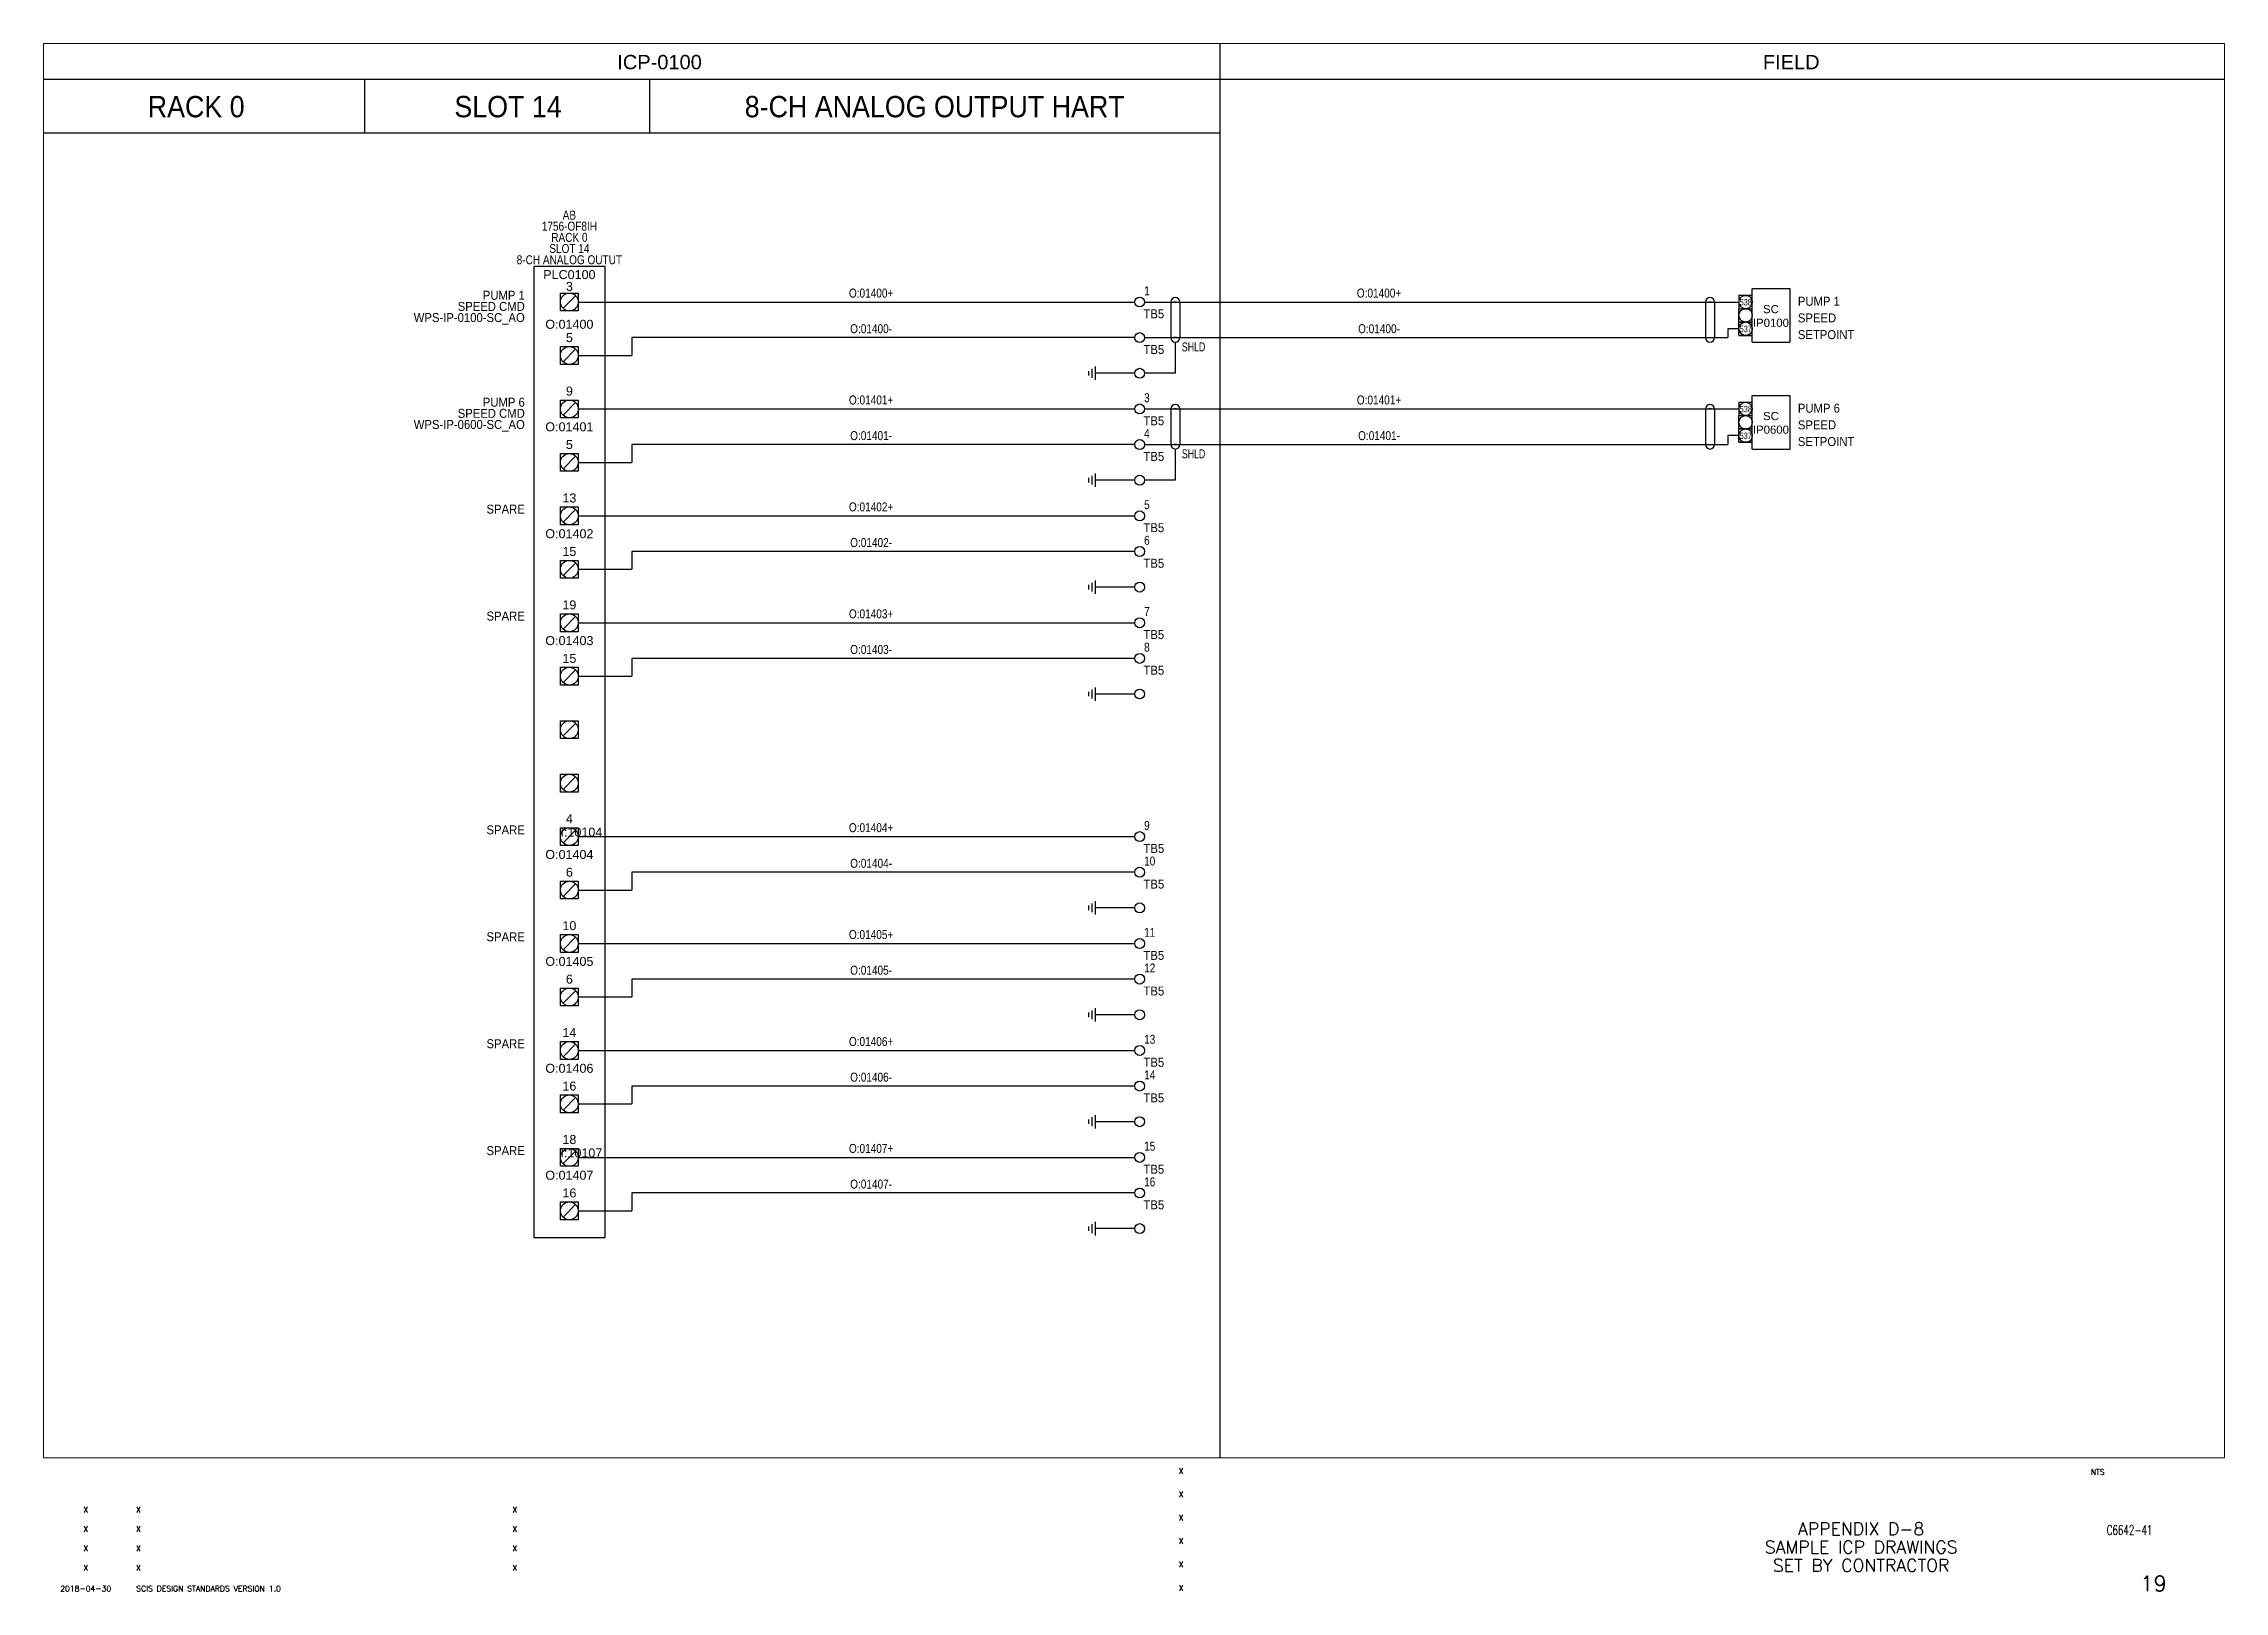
# Paper-space layout '19- Sample ICP R0S15 Analog Outputs' of a CAD drawing. Extents: x 44 to 821, y 22 to 574.
import ezdxf
from ezdxf.enums import TextEntityAlignment as Align

# ---------------------------------------------------------------- set-up
doc = ezdxf.new("R2010")
doc.units = 0
doc.layers.add('BOR-A1', color=7, linetype='Continuous')
doc.layers.add('G-ANNO-VPRT', color=7, linetype='Continuous', plot=False)
for name, color, linetype, lineweight in [('N-ANNO-TEXT', 2, 'Continuous', 25), ('N-DIAG', 4, 'Continuous', 25), ('N-INST', 4, 'Continuous', 25)]:
    doc.layers.add(name, color=color, linetype=linetype, lineweight=lineweight)
doc.styles.add('_CGS_2-5_NOTES', font='arial.ttf', dxfattribs={"height": 2.5})
doc.styles.add('STD2-0', font='simplex.shx', dxfattribs={"height": 2})
doc.styles.add('STD3-5', font='simplex.shx', dxfattribs={"height": 3.5})
doc.styles.add('STD4-5', font='simplex.shx', dxfattribs={"height": 4.5})
doc.styles.add('STD5-5', font='SIMPLEX')

# ---------------------------------------------------------------- blocks, each defined once
blk = doc.blocks.new('CGS A1 TITLE ATT')
at = {"layer": 'BOR-A1', "color": 1}
for tag, p, height, style in [('DATE', (448.47, 64.4), 2, 'STD2-0'), ('DRAWN', (448.47, 56.08), 2, 'STD2-0'), ('DESIGNER', (448.47, 47.76), 2, 'STD2-0'), ('CHECKED', (448.47, 39.44), 2, 'STD2-0'), ('FILE', (783.85, 42.55), 3.5, 'STD3-5'), ('ENGINEER', (448.47, 31.12), 2, 'STD2-0'), ('AD909', (787.49, 32), 5.5, 'STD5-5'), ('APPROVED', (448.47, 22.72), 2, 'STD2-0')]:
    blk.add_attdef(tag, p, '', height=height, dxfattribs=dict(at, style=style))
at = {"layer": 'BOR-A1', "color": 1, "style": 'STD2-0', "flags": 4}
blk.add_attdef('SCALE', (773.37, 64), '', height=2, dxfattribs=at)
at = {"layer": 'BOR-A1', "color": 1, "style": 'STD4-5'}
for tag, p in [('TITLE-1', (691.59, 44.75)), ('TITLE-2', (691.59, 38.25)), ('TITLE-3', (691.59, 31.75)), ('TITLE-4', (691.59, 25.25))]:
    blk.add_attdef(tag, text='', height=4.5, dxfattribs=at).set_placement(p, align=Align.MIDDLE_CENTER)
at = {"layer": 'BOR-A1', "color": 1, "style": 'STD5-5'}
blk.add_attdef('999', text='', height=5.5, dxfattribs=at).set_placement((800.49, 22.5), align=Align.RIGHT)
blk = doc.blocks.new('CGS A1 REV ATT')
at = {"layer": 'BOR-A1', "color": 1, "style": 'STD2-0'}
for tag, p in [('R5-DATE', (58.99, 50.62)), ('R5-BY', (211.87, 50.62)), ('R4-DATE', (58.99, 43.7)), ('R4-BY', (211.87, 43.7)), ('R3-DATE', (58.99, 36.78)), ('R2-DATE', (58.99, 29.86)), ('R3-BY', (211.87, 36.78)), ('R2-BY', (211.87, 29.86)), ('R1-DATE', (58.99, 22.46)), ('R1-BY', (211.87, 22.46))]:
    blk.add_attdef(tag, text='', height=2, dxfattribs=at).set_placement(p, align=Align.CENTER)
for tag, p in [('R5-DESC', (76.99, 50.62)), ('R4-DESC', (76.99, 43.7)), ('R3-DESC', (76.99, 36.78)), ('R2-DESC', (76.99, 29.86)), ('R1-DESC', (76.99, 22.46))]:
    blk.add_attdef(tag, p, '', height=2, dxfattribs=at)

psp = doc.layouts.new('19- Sample ICP R0S15 Analog Outputs')

# ---------------------------------------------------------------- linework, layer by layer
for p, q in [((463.09, 574), (463.09, 104.1)), ((43.99, 561.3), (821, 561.3)), ((43.99, 561.3), (821, 561.3)), ((463.09, 554.95), (463.09, 70)), ((43.99, 542.25), (463.09, 542.25))]:
    psp.add_line(p, q)
at = {"layer": 'N-ANNO-TEXT'}
for p, q in [((652.8, 479.54), (652.8, 484.31)), ((652.8, 474.78), (652.8, 479.54))]:
    psp.add_line(p, q, dxfattribs=at)
at = {"layer": 'N-DIAG'}
for p, q in [((158.29, 561.3), (158.29, 542.25)), ((259.89, 561.3), (259.89, 542.25)), ((244.02, 494.63), (218.62, 494.63)), ((218.62, 494.63), (218.62, 148.55)), ((244.02, 148.55), (244.02, 494.63)), ((228.14, 485.1), (234.49, 485.1)), ((228.14, 478.75), (228.14, 485.1)), ((228.14, 485.1), (234.49, 485.1)), ((228.14, 478.75), (228.14, 485.1)), ((233.56, 484.17), (229.07, 479.68)), ((234.49, 485.1), (234.49, 478.75)), ((234.49, 485.1), (234.49, 478.75)), ((234.49, 481.92), (432.74, 481.92)), ((436.29, 481.92), (648.04, 481.92)), ((447.61, 481.92), (446.82, 481.92)), ((638.11, 481.92), (637.32, 481.92)), ((234.49, 478.75), (228.14, 478.75)), ((234.49, 478.75), (228.14, 478.75)), ((432.74, 469.23), (253.54, 469.23)), ((253.54, 469.23), (253.54, 462.88)), ((436.29, 469.23), (644.07, 469.23)), ((447.61, 469.23), (446.82, 469.23)), ((447.22, 467.64), (447.22, 456.52)), ((637.32, 469.23), (638.11, 469.23)), ((648.04, 472.4), (644.07, 472.4)), ((644.07, 472.4), (644.07, 469.23)), ((228.14, 466.05), (234.49, 466.05)), ((228.14, 459.7), (228.14, 466.05)), ((228.14, 466.05), (234.49, 466.05)), ((228.14, 459.7), (228.14, 466.05)), ((234.49, 459.7), (228.14, 459.7)), ((234.49, 459.7), (228.14, 459.7)), ((233.56, 465.12), (229.07, 460.63)), ((234.49, 466.05), (234.49, 459.7)), ((234.49, 466.05), (234.49, 459.7)), ((234.49, 462.88), (253.54, 462.88)), ((418.64, 458.91), (418.64, 454.14)), ((416.26, 457.32), (416.26, 455.73)), ((417.45, 458.11), (417.45, 454.94)), ((432.74, 456.52), (418.64, 456.52)), ((447.22, 456.52), (436.29, 456.52)), ((228.14, 447), (234.49, 447)), ((228.14, 440.65), (228.14, 447)), ((228.14, 447), (234.49, 447)), ((228.14, 440.65), (228.14, 447)), ((233.56, 446.07), (229.07, 441.58)), ((234.49, 447), (234.49, 440.65)), ((234.49, 447), (234.49, 440.65)), ((234.49, 443.82), (432.74, 443.82)), ((436.29, 443.82), (648.04, 443.82)), ((447.61, 443.82), (446.82, 443.82)), ((638.11, 443.82), (637.32, 443.82)), ((234.49, 440.65), (228.14, 440.65)), ((234.49, 440.65), (228.14, 440.65)), ((228.14, 427.95), (234.49, 427.95)), ((228.14, 421.6), (228.14, 427.95)), ((228.14, 427.95), (234.49, 427.95)), ((228.14, 421.6), (228.14, 427.95)), ((234.49, 427.95), (234.49, 421.6)), ((234.49, 427.95), (234.49, 421.6)), ((432.74, 431.13), (253.54, 431.13)), ((253.54, 431.13), (253.54, 424.77)), ((436.29, 431.13), (644.07, 431.13)), ((447.61, 431.13), (446.82, 431.13)), ((447.22, 429.54), (447.22, 418.43)), ((637.32, 431.13), (638.11, 431.13)), ((648.04, 434.3), (644.07, 434.3)), ((644.07, 434.3), (644.07, 431.13)), ((234.49, 421.6), (228.14, 421.6)), ((234.49, 421.6), (228.14, 421.6)), ((233.56, 427.02), (229.07, 422.53)), ((234.49, 424.77), (253.54, 424.77)), ((417.45, 420.01), (417.45, 416.84)), ((418.64, 420.81), (418.64, 416.04)), ((416.26, 419.22), (416.26, 417.63)), ((432.74, 418.43), (418.64, 418.43)), ((447.22, 418.43), (436.29, 418.43)), ((228.14, 408.9), (234.49, 408.9)), ((228.14, 402.55), (228.14, 408.9)), ((228.14, 408.9), (234.49, 408.9)), ((228.14, 402.55), (228.14, 408.9)), ((233.56, 407.97), (229.07, 403.48)), ((234.49, 408.9), (234.49, 402.55)), ((234.49, 408.9), (234.49, 402.55)), ((234.49, 405.72), (432.74, 405.72)), ((234.49, 402.55), (228.14, 402.55)), ((234.49, 402.55), (228.14, 402.55)), ((228.14, 389.85), (234.49, 389.85)), ((228.14, 383.5), (228.14, 389.85)), ((228.14, 389.85), (234.49, 389.85)), ((228.14, 383.5), (228.14, 389.85)), ((233.56, 388.92), (229.07, 384.43)), ((234.49, 389.85), (234.49, 383.5)), ((234.49, 389.85), (234.49, 383.5)), ((432.74, 393.02), (253.54, 393.02)), ((253.54, 393.02), (253.54, 386.68)), ((234.49, 383.5), (228.14, 383.5)), ((234.49, 383.5), (228.14, 383.5)), ((234.49, 386.68), (253.54, 386.68)), ((416.26, 381.12), (416.26, 379.53)), ((417.45, 381.91), (417.45, 378.74)), ((418.64, 382.71), (418.64, 377.94)), ((432.74, 380.33), (418.64, 380.33)), ((228.14, 370.8), (234.49, 370.8)), ((228.14, 364.45), (228.14, 370.8)), ((228.14, 370.8), (234.49, 370.8)), ((228.14, 364.45), (228.14, 370.8)), ((233.56, 369.87), (229.07, 365.38)), ((234.49, 370.8), (234.49, 364.45)), ((234.49, 370.8), (234.49, 364.45)), ((234.49, 367.62), (432.74, 367.62)), ((234.49, 364.45), (228.14, 364.45)), ((234.49, 364.45), (228.14, 364.45)), ((228.14, 351.75), (234.49, 351.75)), ((228.14, 345.4), (228.14, 351.75)), ((228.14, 351.75), (234.49, 351.75)), ((228.14, 345.4), (228.14, 351.75)), ((233.56, 350.82), (229.07, 346.33)), ((234.49, 351.75), (234.49, 345.4)), ((234.49, 351.75), (234.49, 345.4)), ((432.74, 354.93), (253.54, 354.93)), ((253.54, 354.93), (253.54, 348.58)), ((234.49, 345.4), (228.14, 345.4)), ((234.49, 345.4), (228.14, 345.4)), ((234.49, 348.58), (253.54, 348.58)), ((416.26, 343.02), (416.26, 341.43)), ((417.45, 343.81), (417.45, 340.64)), ((418.64, 344.61), (418.64, 339.84)), ((432.74, 342.23), (418.64, 342.23)), ((228.14, 332.7), (234.49, 332.7)), ((228.14, 326.35), (228.14, 332.7)), ((228.14, 332.7), (234.49, 332.7)), ((228.14, 326.35), (228.14, 332.7)), ((234.49, 326.35), (228.14, 326.35)), ((234.49, 326.35), (228.14, 326.35)), ((233.56, 331.77), (229.07, 327.28)), ((234.49, 332.7), (234.49, 326.35)), ((234.49, 332.7), (234.49, 326.35)), ((228.14, 313.65), (234.49, 313.65)), ((228.14, 307.3), (228.14, 313.65)), ((228.14, 313.65), (234.49, 313.65)), ((228.14, 307.3), (228.14, 313.65)), ((233.56, 312.72), (229.07, 308.23)), ((234.49, 313.65), (234.49, 307.3)), ((234.49, 313.65), (234.49, 307.3)), ((234.49, 307.3), (228.14, 307.3)), ((234.49, 307.3), (228.14, 307.3)), ((228.14, 294.6), (234.49, 294.6)), ((228.14, 288.25), (228.14, 294.6)), ((228.14, 294.6), (234.49, 294.6)), ((228.14, 288.25), (228.14, 294.6)), ((234.49, 288.25), (228.14, 288.25)), ((234.49, 288.25), (228.14, 288.25)), ((233.56, 293.67), (229.07, 289.18)), ((234.49, 294.6), (234.49, 288.25)), ((234.49, 294.6), (234.49, 288.25)), ((234.49, 291.42), (432.74, 291.42)), ((228.14, 275.55), (234.49, 275.55)), ((228.14, 269.2), (228.14, 275.55)), ((228.14, 275.55), (234.49, 275.55)), ((228.14, 269.2), (228.14, 275.55)), ((233.56, 274.62), (229.07, 270.13)), ((234.49, 275.55), (234.49, 269.2)), ((234.49, 275.55), (234.49, 269.2)), ((234.49, 272.38), (253.54, 272.38)), ((432.74, 278.73), (253.54, 278.73)), ((253.54, 278.73), (253.54, 272.38)), ((234.49, 269.2), (228.14, 269.2)), ((234.49, 269.2), (228.14, 269.2)), ((416.26, 266.82), (416.26, 265.23)), ((417.45, 267.61), (417.45, 264.44)), ((418.64, 268.41), (418.64, 263.64)), ((432.74, 266.03), (418.64, 266.03)), ((228.14, 256.5), (234.49, 256.5)), ((228.14, 250.15), (228.14, 256.5)), ((228.14, 256.5), (234.49, 256.5)), ((228.14, 250.15), (228.14, 256.5)), ((234.49, 256.5), (234.49, 250.15)), ((234.49, 256.5), (234.49, 250.15)), ((234.49, 250.15), (228.14, 250.15)), ((234.49, 250.15), (228.14, 250.15)), ((233.56, 255.57), (229.07, 251.08)), ((234.49, 253.32), (432.74, 253.32)), ((228.14, 237.45), (234.49, 237.45)), ((228.14, 231.1), (228.14, 237.45)), ((228.14, 237.45), (234.49, 237.45)), ((228.14, 231.1), (228.14, 237.45)), ((233.56, 236.52), (229.07, 232.03)), ((234.49, 237.45), (234.49, 231.1)), ((234.49, 237.45), (234.49, 231.1)), ((234.49, 234.28), (253.54, 234.28)), ((432.74, 240.63), (253.54, 240.63)), ((253.54, 240.63), (253.54, 234.28)), ((234.49, 231.1), (228.14, 231.1)), ((234.49, 231.1), (228.14, 231.1)), ((416.26, 228.72), (416.26, 227.13)), ((417.45, 229.51), (417.45, 226.34)), ((418.64, 230.31), (418.64, 225.54)), ((432.74, 227.93), (418.64, 227.93)), ((228.14, 218.4), (234.49, 218.4)), ((228.14, 212.05), (228.14, 218.4)), ((228.14, 218.4), (234.49, 218.4)), ((228.14, 212.05), (228.14, 218.4)), ((234.49, 218.4), (234.49, 212.05)), ((234.49, 218.4), (234.49, 212.05)), ((234.49, 212.05), (228.14, 212.05)), ((234.49, 212.05), (228.14, 212.05)), ((233.56, 217.47), (229.07, 212.98)), ((234.49, 215.22), (432.74, 215.22)), ((432.74, 202.53), (253.54, 202.53)), ((253.54, 202.53), (253.54, 196.18)), ((228.14, 199.35), (234.49, 199.35)), ((228.14, 193), (228.14, 199.35)), ((228.14, 199.35), (234.49, 199.35)), ((228.14, 193), (228.14, 199.35)), ((233.56, 198.42), (229.07, 193.93)), ((234.49, 199.35), (234.49, 193)), ((234.49, 199.35), (234.49, 193)), ((234.49, 196.18), (253.54, 196.18)), ((234.49, 193), (228.14, 193)), ((234.49, 193), (228.14, 193)), ((416.26, 190.62), (416.26, 189.03)), ((417.45, 191.41), (417.45, 188.24)), ((418.64, 192.21), (418.64, 187.44)), ((432.74, 189.83), (418.64, 189.83)), ((228.14, 180.3), (234.49, 180.3)), ((228.14, 173.95), (228.14, 180.3)), ((228.14, 180.3), (234.49, 180.3)), ((228.14, 173.95), (228.14, 180.3)), ((233.56, 179.37), (229.07, 174.88)), ((234.49, 180.3), (234.49, 173.95)), ((234.49, 180.3), (234.49, 173.95)), ((234.49, 173.95), (228.14, 173.95)), ((234.49, 173.95), (228.14, 173.95)), ((234.49, 177.12), (432.74, 177.12)), ((432.74, 164.43), (253.54, 164.43)), ((253.54, 164.43), (253.54, 158.08)), ((228.14, 161.25), (234.49, 161.25)), ((228.14, 154.9), (228.14, 161.25)), ((228.14, 161.25), (234.49, 161.25)), ((228.14, 154.9), (228.14, 161.25)), ((233.56, 160.32), (229.07, 155.83)), ((234.49, 161.25), (234.49, 154.9)), ((234.49, 161.25), (234.49, 154.9)), ((234.49, 158.08), (253.54, 158.08)), ((218.62, 148.55), (244.02, 148.55)), ((234.49, 154.9), (228.14, 154.9)), ((234.49, 154.9), (228.14, 154.9)), ((416.26, 152.52), (416.26, 150.93)), ((417.45, 153.31), (417.45, 150.14)), ((418.64, 154.11), (418.64, 149.34)), ((432.74, 151.73), (418.64, 151.73))]:
    psp.add_line(p, q, dxfattribs=at)
for points in [[(445.63, 481.92), (445.63, 469.23)], [(448.8, 481.92), (448.8, 469.23)], [(636.13, 481.92), (636.13, 469.23)], [(639.3, 481.92), (639.3, 469.23)], [(445.63, 443.82), (445.63, 431.13)], [(448.8, 443.82), (448.8, 431.13)], [(636.13, 443.82), (636.13, 431.13)], [(639.3, 443.82), (639.3, 431.13)]]:
    psp.add_lwpolyline(points, dxfattribs=at)
for centre, radius in [((231.32, 481.92), 3.17), ((650.42, 481.92), 2.38), ((650.42, 477.16), 2.38), ((650.42, 472.4), 2.38), ((231.32, 462.88), 3.17), ((231.32, 443.82), 3.17), ((650.42, 443.82), 2.38), ((650.42, 439.06), 2.38), ((231.32, 424.77), 3.17), ((231.32, 405.72), 3.17), ((231.32, 386.68), 3.17), ((231.32, 367.62), 3.17), ((231.32, 348.58), 3.17), ((231.32, 329.53), 3.17), ((231.32, 310.48), 3.17), ((231.32, 291.42), 3.17), ((231.32, 272.38), 3.17), ((231.32, 253.32), 3.17), ((231.32, 234.28), 3.17), ((231.32, 215.22), 3.17), ((231.32, 196.18), 3.17), ((231.32, 177.12), 3.17), ((231.32, 158.08), 3.17)]:
    psp.add_circle(centre, radius, dxfattribs=at)
for centre, start, end in [((447.22, 481.92), 360, 180), ((637.72, 481.92), 360, 180), ((447.22, 469.23), 180, 0), ((637.72, 469.23), 180, 0), ((447.22, 443.82), 360, 180), ((637.72, 443.82), 360, 180), ((447.22, 431.13), 180, 0), ((637.72, 431.13), 180, 0)]:
    psp.add_arc(centre, 1.59, start, end, dxfattribs=at)
at = {"layer": 'N-INST'}
for p, q in [((648.04, 484.31), (652.8, 484.31)), ((648.04, 484.31), (648.04, 479.54)), ((652.8, 486.69), (666.13, 486.69)), ((652.8, 467.64), (652.8, 486.69)), ((666.13, 486.69), (666.13, 467.64)), ((648.04, 474.78), (648.04, 479.54)), ((648.04, 479.54), (652.8, 479.54)), ((652.8, 474.78), (648.04, 474.78)), ((648.04, 474.78), (652.8, 474.78)), ((648.04, 470.02), (648.04, 474.78)), ((648.04, 474.78), (652.8, 474.78)), ((652.8, 470.02), (648.04, 470.02)), ((648.04, 470.02), (652.8, 470.02)), ((652.8, 467.64), (666.13, 467.64)), ((648.04, 446.21), (648.04, 441.44)), ((652.8, 448.59), (666.13, 448.59)), ((652.8, 429.54), (652.8, 448.59)), ((666.13, 448.59), (666.13, 429.54)), ((648.04, 436.68), (648.04, 441.44)), ((648.04, 441.44), (652.8, 441.44)), ((652.8, 436.68), (648.04, 436.68)), ((648.04, 436.68), (652.8, 436.68)), ((648.04, 431.92), (648.04, 436.68)), ((648.04, 436.68), (652.8, 436.68)), ((652.8, 431.92), (652.8, 436.68)), ((652.8, 431.92), (648.04, 431.92)), ((648.04, 431.92), (652.8, 431.92)), ((652.8, 429.54), (666.13, 429.54))]:
    psp.add_line(p, q, dxfattribs=at)
at = {"layer": 'N-INST', "color": 7}
for p, q in [((652.8, 470.02), (652.8, 474.78)), ((648.04, 446.21), (652.8, 446.21)), ((652.8, 441.44), (652.8, 446.21)), ((652.8, 436.68), (652.8, 441.44))]:
    psp.add_line(p, q, dxfattribs=at)
at = {"layer": 'N-INST'}
for centre, radius in [((434.52, 481.92), 1.77), ((434.52, 469.23), 1.77), ((434.52, 456.52), 1.77), ((434.52, 443.82), 1.77), ((650.42, 434.3), 2.38), ((434.52, 431.13), 1.77), ((434.52, 418.43), 1.77), ((434.52, 405.72), 1.77), ((434.52, 393.02), 1.77), ((434.52, 380.33), 1.77), ((434.52, 367.62), 1.77), ((434.52, 354.93), 1.77), ((434.52, 342.23), 1.77), ((434.52, 291.42), 1.77), ((434.52, 278.73), 1.77), ((434.52, 266.03), 1.77), ((434.52, 253.32), 1.77), ((434.52, 240.63), 1.77), ((434.52, 227.93), 1.77), ((434.52, 215.22), 1.77), ((434.52, 202.53), 1.77), ((434.52, 189.83), 1.77), ((434.52, 177.12), 1.77), ((434.52, 164.43), 1.77), ((434.52, 151.73), 1.77)]:
    psp.add_circle(centre, radius, dxfattribs=at)

# ---------------------------------------------------------------- block references
ref = psp.add_blockref('CGS A1 TITLE ATT', (0, 0))
ref.add_attrib('TITLE-1', 'APPENDIX D-8', dxfattribs={"layer": 'BOR-A1', "color": 1, "height": 4.5, "style": 'STD4-5'}).set_placement((691.59, 44.75), align=Align.MIDDLE_CENTER)
ref.add_attrib('TITLE-2', 'SAMPLE ICP DRAWINGS', dxfattribs={"layer": 'BOR-A1', "color": 1, "height": 4.5, "style": 'STD4-5'}).set_placement((691.59, 38.25), align=Align.MIDDLE_CENTER)
ref.add_attrib('TITLE-3', 'SET BY CONTRACTOR', dxfattribs={"layer": 'BOR-A1', "color": 1, "height": 4.5, "style": 'STD4-5'}).set_placement((691.59, 31.75), align=Align.MIDDLE_CENTER)
ref.add_attrib('FILE', 'C6642-41', (779.08, 42.56), dxfattribs={"layer": 'BOR-A1', "color": 1, "height": 3.5, "style": 'STD3-5', "width": 0.65})
ref.add_attrib('SCALE', 'NTS', (773.37, 64), dxfattribs={"layer": 'BOR-A1', "color": 1, "height": 2, "style": 'STD2-0'})
ref.add_attrib('DATE', 'X', (448.47, 64.4), dxfattribs={"layer": 'BOR-A1', "color": 1, "height": 2, "style": 'STD2-0'})
ref.add_attrib('DRAWN', 'X', (448.47, 56.08), dxfattribs={"layer": 'BOR-A1', "color": 1, "height": 2, "style": 'STD2-0'})
ref.add_attrib('DESIGNER', 'X', (448.47, 47.76), dxfattribs={"layer": 'BOR-A1', "color": 1, "height": 2, "style": 'STD2-0'})
ref.add_attrib('CHECKED', 'X', (448.47, 39.44), dxfattribs={"layer": 'BOR-A1', "color": 1, "height": 2, "style": 'STD2-0'})
ref.add_attrib('ENGINEER', 'X', (448.47, 31.12), dxfattribs={"layer": 'BOR-A1', "color": 1, "height": 2, "style": 'STD2-0'})
ref.add_attrib('APPROVED', 'X', (448.47, 22.72), dxfattribs={"layer": 'BOR-A1', "color": 1, "height": 2, "style": 'STD2-0'})
ref.add_attrib('999', '19', dxfattribs={"layer": 'BOR-A1', "color": 1, "height": 5.5, "style": 'STD5-5'}).set_placement((800.49, 22.5), align=Align.RIGHT)
psp.add_blockref('CGS A1 REV ATT', (0, 0)).add_auto_attribs({'R1-DATE': '2018-04-30', 'R1-DESC': 'SCIS DESIGN STANDARDS VERSION 1.0', 'R2-DATE': 'X', 'R2-DESC': 'X', 'R2-BY': 'X', 'R3-DATE': 'X', 'R3-DESC': 'X', 'R3-BY': 'X', 'R4-DATE': 'X', 'R4-DESC': 'X', 'R4-BY': 'X', 'R5-DATE': 'X', 'R5-DESC': 'X', 'R5-BY': 'X'})

# ---------------------------------------------------------------- texts
at = {"layer": 'N-ANNO-TEXT', "linetype": 'Continuous', "style": '_CGS_2-5_NOTES'}
for s, p in [('ICP-0100', (263.45, 567.42)), ('FIELD', (666.67, 567.42))]:
    psp.add_text(s, height=5.1, dxfattribs=at).set_placement(p, align=Align.MIDDLE)
at = {"layer": 'N-ANNO-TEXT', "linetype": 'Continuous', "style": '_CGS_2-5_NOTES', "width": 0.9}
for s, p in [('RACK 0', (98.35, 551.55)), ('SLOT 14', (209.47, 551.55)), ('8-CH ANALOG OUTPUT HART', (361.49, 551.55))]:
    psp.add_text(s, height=7.6, dxfattribs=at).set_placement(p, align=Align.MIDDLE)
at = {"layer": 'N-ANNO-TEXT', "style": '_CGS_2-5_NOTES', "width": 0.8}
for s, p in [('AB', (231.32, 511.29)), ('1756-OF8IH', (231.32, 507.33)), ('RACK 0', (231.32, 503.36)), ('8-CH ANALOG OUTUT', (231.32, 495.38)), ('SLOT 14', (231.32, 499.39))]:
    psp.add_text(s, height=3.2, dxfattribs=at).set_placement(p, align=Align.CENTER)
at = {"layer": 'N-ANNO-TEXT', "style": '_CGS_2-5_NOTES'}
for s, height, p in [('PLC0100', 3.2, (231.32, 490.09)), ('3', 3.2, (231.32, 485.89)), ('IP0100', 2.9, (659.44, 473.08)), ('SC', 2.9, (659.44, 477.94)), ('5', 3.2, (231.32, 467.64)), ('9', 3.2, (231.32, 448.59)), ('IP0600', 2.9, (659.44, 434.98)), ('SC', 2.9, (659.44, 439.84)), ('5', 3.2, (231.32, 429.54)), ('13', 3.2, (231.32, 410.49)), ('15', 3.2, (231.32, 391.44)), ('19', 3.2, (231.32, 372.39)), ('15', 3.2, (231.32, 353.34)), ('4', 3.2, (231.32, 296.19)), ('6', 3.2, (231.32, 277.14)), ('10', 3.2, (231.32, 258.09)), ('6', 3.2, (231.32, 239.04)), ('14', 3.2, (231.32, 219.99)), ('16', 3.2, (231.32, 200.94)), ('18', 3.2, (231.32, 181.89)), ('16', 3.2, (231.32, 162.84))]:
    psp.add_text(s, height=height, dxfattribs=at).set_placement(p, align=Align.CENTER)
at = {"layer": 'N-ANNO-TEXT', "style": '_CGS_2-5_NOTES', "width": 0.9}
for s, p in [('SPEED CMD', (215.44, 478.75)), ('PUMP 1', (215.44, 482.72)), ('WPS-IP-0100-SC_AO', (215.44, 474.78)), ('SPEED CMD', (215.44, 440.65)), ('PUMP 6', (215.44, 444.62)), ('WPS-IP-0600-SC_AO', (215.44, 436.68)), ('SPARE', (215.44, 406.52)), ('SPARE', (215.44, 368.42)), ('SPARE', (215.44, 292.22)), ('SPARE', (215.44, 254.12)), ('SPARE', (215.44, 216.02)), ('SPARE', (215.44, 177.92))]:
    psp.add_text(s, height=3.2, dxfattribs=at).set_placement(p, align=Align.RIGHT)
at = {"layer": 'N-ANNO-TEXT', "linetype": 'Continuous', "style": '_CGS_2-5_NOTES', "width": 0.8}
for s, p in [('O:01400+', (338.83, 483.51)), ('O:01400+', (519.8, 483.51)), ('O:01400-', (338.83, 470.81)), ('O:01400-', (519.8, 470.81)), ('O:01401+', (338.83, 445.41)), ('O:01401+', (519.8, 445.41)), ('O:01401-', (338.83, 432.71)), ('O:01401-', (519.8, 432.71)), ('O:01402+', (338.83, 407.31)), ('O:01402-', (338.83, 394.61)), ('O:01403+', (338.83, 369.21)), ('O:01403-', (338.83, 356.51)), ('O:01404+', (338.83, 293.01)), ('O:01404-', (338.83, 280.31)), ('O:01405+', (338.83, 254.91)), ('O:01405-', (338.83, 242.21)), ('O:01406+', (338.83, 216.81)), ('O:01406-', (338.83, 204.11)), ('O:01407+', (338.83, 178.71)), ('O:01407-', (338.83, 166.01))]:
    psp.add_text(s, height=3.2, dxfattribs=at).set_placement(p, align=Align.CENTER)
at = {"layer": 'N-ANNO-TEXT', "style": '_CGS_2-5_NOTES'}
for s, width, p in [('1', 0.8, (436.1, 484.31)), ('PUMP 1', 0.9, (669.03, 480.59)), ('SPEED', 0.9, (669.03, 474.64)), ('SHLD', 0.7, (449.55, 464.33)), ('SETPOINT', 0.9, (669.03, 468.69)), ('3', 0.8, (436.1, 446.21)), ('PUMP 6', 0.9, (669.03, 442.49)), ('4', 0.8, (436.1, 433.51)), ('SPEED', 0.9, (669.03, 436.54)), ('SHLD', 0.7, (449.55, 426.23)), ('SETPOINT', 0.9, (669.03, 430.59)), ('5', 0.8, (436.1, 408.11)), ('6', 0.8, (436.1, 395.41)), ('7', 0.8, (436.1, 370.01)), ('8', 0.8, (436.1, 357.31)), ('9', 0.8, (436.1, 293.81)), ('10', 0.8, (436.1, 281.11)), ('11', 0.8, (436.1, 255.71)), ('12', 0.8, (436.1, 243.01)), ('13', 0.8, (436.1, 217.61)), ('14', 0.8, (436.1, 204.91)), ('15', 0.8, (436.1, 179.51)), ('16', 0.8, (436.1, 166.81))]:
    psp.add_text(s, height=3.2, dxfattribs=dict(at, width=width)).set_placement(p)
at = {"layer": 'N-ANNO-TEXT', "linetype": 'Continuous', "style": '_CGS_2-5_NOTES', "width": 0.7}
for s, p in [('538', (650.48, 481.85)), ('537', (650.48, 472.32)), ('538', (650.48, 443.75)), ('537', (650.48, 434.22))]:
    psp.add_text(s, height=2.3, dxfattribs=at).set_placement(p, align=Align.MIDDLE_CENTER)
at = {"layer": 'N-ANNO-TEXT', "style": '_CGS_2-5_NOTES'}
for s, p in [('O:01400', (231.32, 475.58)), ('O:01401', (231.32, 439.06)), ('O:01402', (231.32, 400.96)), ('O:01403', (231.32, 362.86)), ('O:01404', (231.32, 286.66)), ('O:01405', (231.32, 248.56)), ('O:01406', (231.32, 210.46)), ('O:01407', (231.32, 172.36))]:
    psp.add_text(s, height=3.2, dxfattribs=at).set_placement(p, align=Align.TOP_CENTER)
at = {"layer": 'N-ANNO-TEXT', "linetype": 'Continuous', "style": '_CGS_2-5_NOTES', "width": 0.9}
for p in [(435.87, 476.11), (435.87, 463.41), (435.87, 438.01), (435.87, 425.31), (435.87, 399.91), (435.87, 387.21), (435.87, 361.81), (435.87, 349.11), (435.87, 285.61), (435.87, 272.91), (435.87, 247.51), (435.87, 234.81), (435.87, 209.41), (435.87, 196.71), (435.87, 171.31), (435.87, 158.61)]:
    psp.add_text('TB5', height=3.2, dxfattribs=at).set_placement(p)
at = {"layer": 'N-ANNO-TEXT', "style": '_CGS_2-5_NOTES'}
for s, p in [('I:10104', (228.14, 291.42)), ('I:10107', (228.14, 177.12))]:
    psp.add_text(s, height=3.2, dxfattribs=at).set_placement(p)

# ---------------------------------------------------------------- viewports
at = {"layer": 'G-ANNO-VPRT'}
psp.add_viewport(center=(432.5, 322), size=(777.01, 504), view_center_point=(-16.109, -12.305), view_height=34.46061, dxfattribs=at)

doc.saveas('drawing.dxf')
